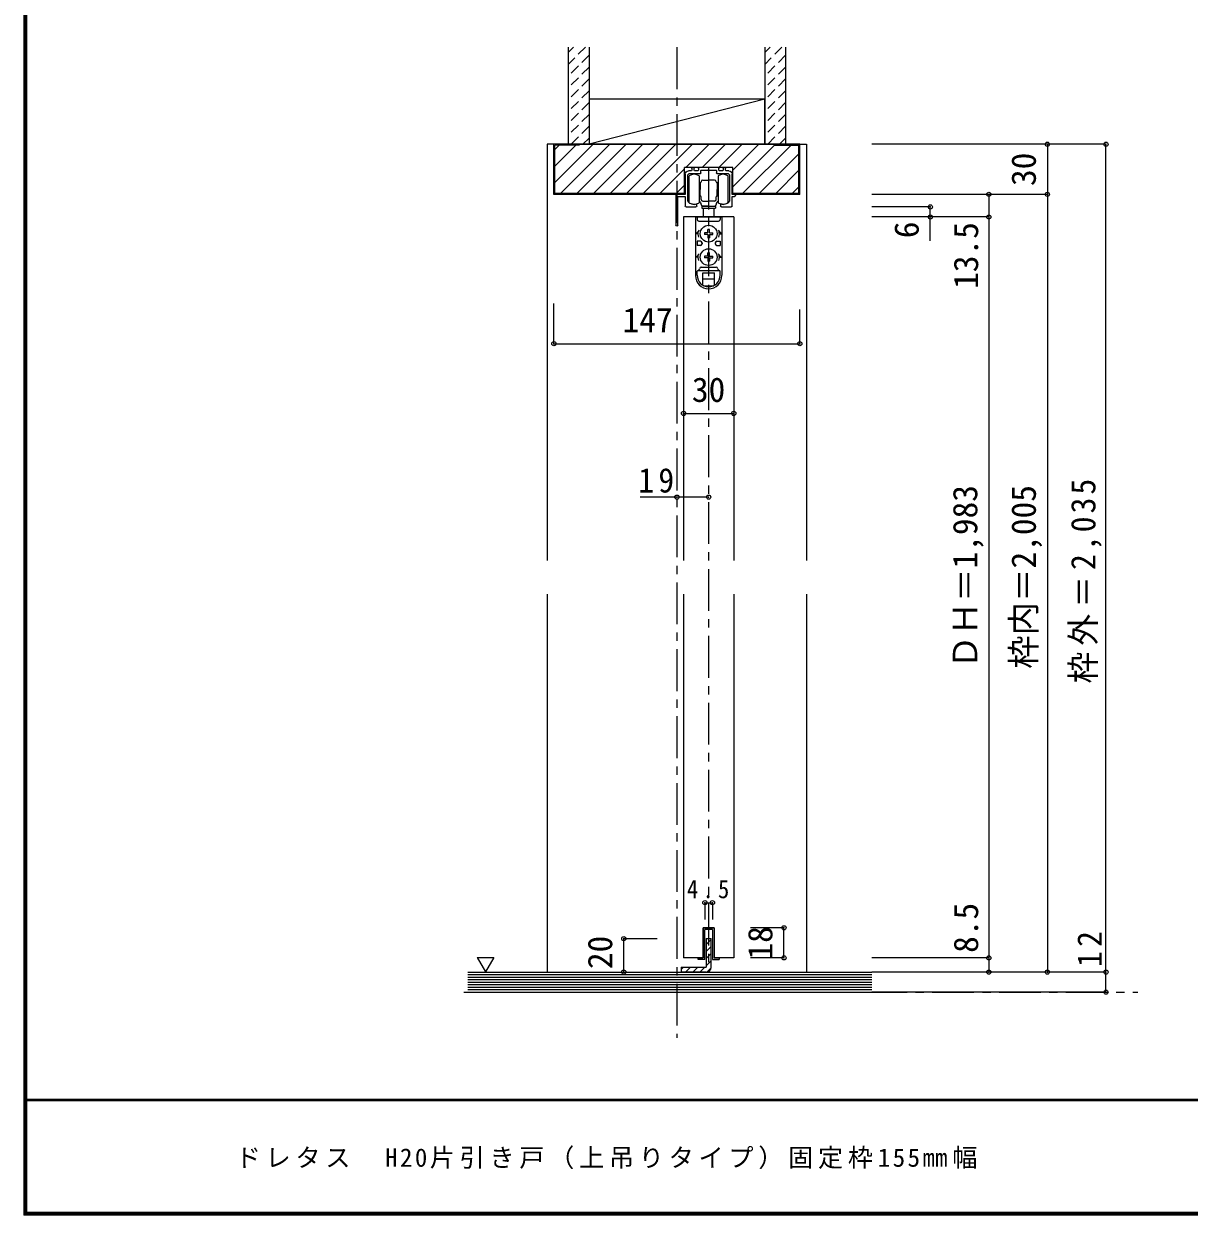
# Model space of a CAD drawing. Units: millimetres, scale not verified. Extents: x -973 to 977, y -718 to 696.
# Drawn here: x -973 to -277, y -701 to 11 of the extents above; entities that cross this region are included whole.
import ezdxf
from ezdxf.enums import TextEntityAlignment as Align

# ---------------------------------------------------------------- set-up
doc = ezdxf.new("R2010")
doc.units = ezdxf.units.MM
doc.header["$LTSCALE"] = 5
doc.header["$PDMODE"] = 32
doc.header["$PDSIZE"] = 2.5
doc.linetypes.add('CHAIN1', pattern=[8, 5, -1, 1, -1])
doc.linetypes.add('DASHED1', pattern=[1.8, 1.2, -0.6])
for name, color, linetype, lineweight in [('0-1_通り芯', 4, 'CHAIN1', 9), ('0-2_柱', 7, 'Continuous', 9), ('0-3_仕上げ', 2, 'Continuous', 9), ('0-4_枠', 3, 'Continuous', 9), ('0-6_扉', 2, 'Continuous', 9), ('0-7_金物', 7, 'Continuous', 9), ('0-A_文字', 7, 'Continuous', 9), ('0-B_寸法', 7, 'Continuous', 9), ('0-C_ハッチ', 4, 'DASHED1', 9), ('F-1_枠', 6, 'Continuous', 9)]:
    doc.layers.add(name, color=color, linetype=linetype, lineweight=lineweight)
doc.layers.add('F-A_文字', color=7, linetype='Continuous')
doc.styles.add('ＭＳ ゴシック', font='')
doc.styles.get('ＭＳ ゴシック').set_extended_font_data('MS Gothic')

# ---------------------------------------------------------------- blocks, each defined once
blk = doc.blocks.new('戸車(上吊)')
at = {"layer": '0-7_金物'}
for p, q in [((-11.601, 12.792), (-11.601, 28.792)), ((-5.601, 28.792), (-5.601, 20.792)), ((5.599, 28.792), (5.599, 20.792)), ((11.599, 12.792), (11.599, 28.792)), ((-5.601, 24.792), (-5.301, 24.792)), ((-5.601, 23.292), (-5.101, 23.292)), ((-5.101, 24.592), (-5.301, 24.792)), ((-5.301, 23.292), (-5.101, 23.492)), ((-5.101, 24.792), (-5.101, 20.792)), ((-5.001, 24.792), (-5.101, 24.792)), ((-3.501, 26.292), (-0.001, 26.292)), ((3.499, 26.292), (-0.001, 26.292)), ((4.999, 24.792), (5.099, 24.792)), ((5.099, 24.792), (5.099, 20.792)), ((5.099, 24.592), (5.299, 24.792)), ((5.299, 23.292), (5.099, 23.492)), ((5.599, 23.292), (5.099, 23.292)), ((5.599, 24.792), (5.299, 24.792)), ((-5.601, 20.792), (-5.601, 12.792)), ((-5.601, 18.292), (-5.101, 18.292)), ((-5.601, 16.792), (-5.301, 16.792)), ((-5.101, 18.092), (-5.301, 18.292)), ((-5.101, 16.992), (-5.301, 16.792)), ((-5.101, 16.792), (-5.101, 20.792)), ((-5.001, 16.792), (-5.101, 16.792)), ((-4.501, 14.792), (-4.501, 16.292)), ((4.499, 14.792), (4.499, 16.292)), ((4.999, 16.792), (5.099, 16.792)), ((5.099, 16.792), (5.099, 20.792)), ((5.099, 18.092), (5.299, 18.292)), ((5.599, 18.292), (5.099, 18.292)), ((5.099, 16.992), (5.299, 16.792)), ((5.599, 16.792), (5.299, 16.792)), ((5.599, 20.792), (5.599, 12.792)), ((-4.001, 10.492), (-4.001, 9.492)), ((3.999, 10.492), (-4.001, 10.492)), ((-4.001, 9.492), (3.999, 9.492)), ((-3.501, 13.792), (-0.001, 13.792)), ((-0.001, 10.792), (-3.501, 10.792)), ((-3.001, 10.792), (-3.001, 10.492)), ((-3.001, 4.292), (-3.001, 9.492)), ((3.499, 13.792), (-0.001, 13.792)), ((-0.001, 10.792), (3.499, 10.792)), ((2.999, 10.792), (2.999, 10.492)), ((2.999, 9.492), (2.999, 4.292)), ((3.999, 10.492), (3.999, 9.492)), ((-7.9, 4.292), (-7.9, -30.608)), ((-7.857, 4.292), (7.943, 4.292)), ((-6.9, 4.292), (-6.9, 2.792)), ((-5.9, 1.792), (5.9, 1.792)), ((6.9, 4.292), (6.9, 2.792)), ((7.9, 4.292), (7.9, -30.608)), ((-5.657, -3.708), (-7.5, -5.708)), ((-6.4, -5.708), (-7.5, -5.708)), ((-0.52, -5.188), (-2.45, -5.222)), ((-2.45, -5.222), (-2.45, -6.194)), ((-0.52, -6.227), (-2.45, -6.194)), ((-0.52, -5.188), (-0.486, -3.258)), ((-0.52, -6.227), (-0.486, -8.158)), ((0.486, -3.258), (-0.486, -3.258)), ((0.52, -5.188), (0.486, -3.258)), ((0.52, -6.227), (0.486, -8.158)), ((0.52, -5.188), (2.45, -5.222)), ((0.52, -6.227), (2.45, -6.194)), ((2.45, -6.194), (2.45, -5.222)), ((5.657, -3.708), (7.5, -5.708)), ((6.4, -5.708), (7.5, -5.708)), ((-6.9, -10.208), (-6.9, -12.708)), ((-4.9, -10.208), (-6.9, -10.208)), ((-4.9, -12.708), (-6.9, -12.708)), ((-3.9, -11.208), (-3.9, -11.708)), ((-0.486, -8.158), (0.486, -8.158)), ((3.9, -11.208), (3.9, -11.708)), ((4.9, -10.208), (6.9, -10.208)), ((4.9, -12.708), (6.9, -12.708)), ((6.9, -10.208), (6.9, -12.708)), ((-5.657, -17.708), (-7.5, -19.708)), ((-6.4, -19.708), (-7.5, -19.708)), ((-0.52, -19.188), (-2.45, -19.222)), ((-2.45, -19.222), (-2.45, -20.194)), ((-0.52, -20.227), (-2.45, -20.194)), ((-0.52, -19.188), (-0.486, -17.258)), ((-0.52, -20.227), (-0.486, -22.158)), ((0.486, -17.258), (-0.486, -17.258)), ((0.52, -19.188), (0.486, -17.258)), ((0.52, -20.227), (0.486, -22.158)), ((0.52, -19.188), (2.45, -19.222)), ((0.52, -20.227), (2.45, -20.194)), ((2.45, -20.194), (2.45, -19.222)), ((5.657, -17.708), (7.5, -19.708)), ((6.4, -19.708), (7.5, -19.708)), ((-6.9, -30.608), (-6.9, -28.208)), ((-6.4, -27.708), (6.4, -27.708)), ((-4.4, -25.708), (4.4, -25.708)), ((-0.486, -22.158), (0.486, -22.158)), ((6.9, -30.608), (6.9, -28.208)), ((-3.5, -29.208), (3.5, -29.208)), ((-3.5, -36.554), (-3.5, -29.208)), ((-3.5, -32.708), (3.5, -32.708)), ((3.5, -36.554), (3.5, -29.208)), ((-3.028, -36.808), (3.028, -36.808))]:
    blk.add_line(p, q, dxfattribs=at)
for centre in [(0, -5.708), (0, -19.708)]:
    blk.add_circle(centre, 5, dxfattribs=at)
for centre, radius, start, end in [((-8.601, 24.792), 5, 53.1301, 126.8699), ((8.599, 24.792), 5, 53.1301, 126.8699), ((-5.001, 25.292), 0.5, 270, 0), ((-3.501, 25.292), 1, 90, 180), ((3.499, 25.292), 1, 0, 90), ((4.999, 25.292), 0.5, 180, 270), ((-5.001, 16.292), 0.5, 0, 90), ((-3.501, 14.792), 1, 180, 270), ((3.499, 14.792), 1, 270, 0), ((4.999, 16.292), 0.5, 90, 180), ((-8.601, 16.792), 5, 233.1301, 306.8699), ((-6.501, 11.792), 2, 0, 63.25632), ((-3.501, 11.792), 1, 180, 270), ((3.499, 11.792), 1, 270, 0), ((6.499, 11.792), 2, 116.74368, 180), ((8.599, 16.792), 5, 233.1301, 306.8699), ((-5.9, 2.792), 1, 180, 270), ((5.9, 2.792), 1, 270, 0), ((0, -5.708), 6.4, 167.82427, 198.20996), ((0, -5.708), 6.4, 341.79004, 12.17573), ((-4.9, -11.208), 1, 0, 90), ((-4.9, -11.708), 1, 270, 0), ((4.9, -11.208), 1, 90, 180), ((4.9, -11.708), 1, 180, 270), ((0, -19.708), 6.4, 167.82427, 198.20996), ((0, -19.708), 6.4, 341.79004, 12.17573), ((-6.4, -28.208), 0.5, 90, 180), ((-6.4, -26.708), 1, 270, 0), ((-4.4, -26.708), 1, 90, 180), ((4.4, -26.708), 1, 0, 90), ((6.4, -26.708), 1, 180, 270), ((6.4, -28.208), 0.5, 0, 90), ((0, -30.808), 7.9, 180, 0), ((0, -30.608), 6.9, 180, 0)]:
    blk.add_arc(centre, radius, start, end, dxfattribs=at)
blk = doc.blocks.new('レール金物(幕板付)')
at = {"layer": '0-7_金物', "lineweight": 18}
for p, q in [((-13.092, 7.847), (-11.742, 7.847)), ((-11.242, 8.347), (-11.242, 9.347)), ((-10.742, 9.847), (-10.242, 9.847)), ((-9.742, 9.347), (-9.742, 8.347)), ((-9.242, 7.847), (-7.742, 7.847)), ((-7.242, 8.347), (-7.242, 9.347)), ((-6.742, 9.847), (4.558, 9.847)), ((-5.742, 8.047), (-5.742, 6.647)), ((3.558, 6.647), (3.558, 8.047)), ((5.058, 9.347), (5.058, 8.347)), ((5.558, 7.847), (7.058, 7.847)), ((7.558, 8.347), (7.558, 9.347)), ((8.058, 9.847), (8.558, 9.847)), ((9.058, 9.347), (9.058, 8.347)), ((9.558, 7.847), (10.908, 7.847)), ((-13.592, 4.847), (-13.592, -9.939)), ((-6.042, 6.347), (-12.092, 6.347)), ((9.908, 6.347), (3.858, 6.347)), ((11.408, -9.939), (11.408, 4.847)), ((18.508, -6.353), (18.508, -24.553)), ((-8.742, -13.653), (-14.592, -13.653)), ((-8.242, -12.265), (-8.242, -13.153)), ((6.058, -13.153), (6.058, -12.265)), ((6.437, -11.975), (7.679, -12.153)), ((12.408, -13.653), (6.558, -13.653)), ((17.308, -24.553), (17.308, -7.553))]:
    blk.add_line(p, q, dxfattribs=at)
for points in [[(3.258, 8.347), (-0.792, 8.347), (-1.092, 8.647), (-1.392, 8.347), (-5.442, 8.347)], [(-16.492, -6.153), (-15.092, -6.153), (-15.092, 5.847)], [(12.908, 5.847), (12.908, -6.153), (18.308, -6.153)], [(-15.092, -13.153), (-15.092, -7.353), (-16.492, -7.353)], [(17.108, -7.353), (12.908, -7.353), (12.908, -13.153)]]:
    blk.add_lwpolyline(points, dxfattribs=at)
for centre, radius, start, end in [((-13.092, 5.847), 2, 90, 180), ((-11.742, 8.347), 0.5, 270, 0), ((-10.742, 9.347), 0.5, 90, 180), ((-10.242, 9.347), 0.5, 0, 90), ((-9.242, 8.347), 0.5, 180, 270), ((-7.742, 8.347), 0.5, 270, 0), ((-6.742, 9.347), 0.5, 90, 180), ((-5.442, 8.047), 0.3, 90, 180), ((3.258, 8.047), 0.3, 360, 90), ((4.558, 9.347), 0.5, 360, 90), ((5.558, 8.347), 0.5, 180, 270), ((7.058, 8.347), 0.5, 270, 360), ((8.058, 9.347), 0.5, 90, 180), ((8.558, 9.347), 0.5, 360, 90), ((9.558, 8.347), 0.5, 180, 270), ((10.908, 5.847), 2, 0, 90), ((-12.092, 4.847), 1.5, 90, 180), ((-6.042, 6.647), 0.3, 270, 360), ((3.858, 6.647), 0.3, 180, 270), ((9.908, 4.847), 1.5, 0, 90), ((-16.492, -6.753), 0.6, 90, 270), ((18.308, -6.353), 0.2, 0, 90), ((-14.592, -13.153), 0.5, 180, 270), ((-13.292, -9.939), 0.3, 180, 192.08406), ((-11.63, -9.583), 2, 192.08406, 228.89829), ((-9.863, -7.153), 5, 231.94944, 270), ((-9.95, -7.112), 5.042, 270.99736, 285.28454), ((-8.742, -13.153), 0.5, 270, 0), ((-8.542, -12.265), 0.3, 360, 105.31651), ((6.358, -12.265), 0.3, 74.68349, 180), ((6.558, -13.153), 0.5, 180, 270), ((7.679, -7.153), 5, 270, 308.05056), ((9.446, -9.583), 2, 311.10171, 347.91594), ((11.108, -9.939), 0.3, 347.91594, 0), ((12.408, -13.153), 0.5, 270, 360), ((17.108, -7.553), 0.2, 360, 90), ((17.908, -24.553), 0.6, 180, 0)]:
    blk.add_arc(centre, radius, start, end, dxfattribs=at)

msp = doc.modelspace()

# ---------------------------------------------------------------- linework, layer by layer
at = {"layer": '0-1_通り芯'}
for p, q in [((-582.953, -2.5), (-582.953, -594.748)), ((-563.953, -74.5), (-563.953, -555.5)), ((-710.344, -567.5), (-307.453, -567.5))]:
    msp.add_line(p, q, dxfattribs=at)
at = {"layer": '0-2_柱'}
for p, q in [((-530.453, -33.5), (-635.453, -60.5)), ((-635.453, -33.5), (-635.453, -60.5)), ((-530.453, -33.5), (-635.453, -33.5)), ((-530.453, -60.5), (-530.453, -33.5)), ((-635.453, -60.5), (-530.453, -60.5))]:
    msp.add_line(p, q, dxfattribs=at)
at = {"layer": '0-3_仕上げ'}
for p, q in [((-647.953, -2.5), (-647.953, -60.5)), ((-635.453, -2.5), (-635.453, -60.5)), ((-530.453, -2.5), (-530.453, -60.5)), ((-517.953, -2.5), (-517.953, -60.5)), ((-647.953, -60.5), (-635.453, -60.5)), ((-530.453, -60.5), (-517.953, -60.5)), ((-707.953, -555.5), (-466.453, -555.5)), ((-707.953, -567.5), (-466.453, -567.5))]:
    msp.add_line(p, q, dxfattribs=at)
at = {"layer": '0-3_仕上げ', "color": 7}
for p, q in [((-707.953, -557), (-466.453, -557)), ((-707.953, -558.5), (-466.453, -558.5)), ((-707.953, -560), (-466.453, -560)), ((-707.953, -561.5), (-466.453, -561.5)), ((-707.953, -563), (-466.453, -563)), ((-707.953, -564.5), (-466.453, -564.5)), ((-707.953, -566), (-466.453, -566))]:
    msp.add_line(p, q, dxfattribs=at)
at = {"layer": '0-4_枠', "color": 4}
for p, q in [((-656.453, -60.5), (-660.453, -60.5)), ((-660.453, -60.5), (-660.453, -309.5)), ((-509.453, -60.5), (-505.453, -60.5)), ((-505.453, -60.5), (-505.453, -309.5)), ((-660.453, -329.5), (-660.453, -555.5)), ((-505.453, -329.5), (-505.453, -555.5))]:
    msp.add_line(p, q, dxfattribs=at)
at = {"layer": '0-4_枠'}
for p, q in [((-509.453, -60.5), (-656.453, -60.5)), ((-656.453, -90.5), (-656.453, -60.5)), ((-641.453, -61), (-655.953, -61)), ((-655.953, -90), (-655.953, -61)), ((-641.453, -60.5), (-641.453, -61)), ((-524.453, -61), (-524.453, -60.5)), ((-524.453, -61), (-509.953, -61)), ((-509.953, -90), (-509.953, -61)), ((-509.453, -90.5), (-509.453, -60.5)), ((-578.353, -90.5), (-578.353, -74.5)), ((-578.353, -90.5), (-656.453, -90.5)), ((-578.353, -90), (-655.953, -90)), ((-509.953, -90), (-549.553, -90)), ((-509.453, -90.5), (-549.553, -90.5))]:
    msp.add_line(p, q, dxfattribs=at)
msp.add_lwpolyline([(-549.553, -90.5), (-549.553, -74.5), (-578.353, -74.5)], dxfattribs=at)
at = {"layer": '0-6_扉', "color": 6}
for p, q in [((-548.953, -104), (-578.953, -104)), ((-578.953, -104), (-578.953, -309.5)), ((-548.953, -104), (-548.953, -309.5)), ((-578.953, -329.5), (-578.953, -547)), ((-548.953, -329.5), (-548.953, -547)), ((-567.203, -529), (-567.203, -547)), ((-560.703, -529), (-567.203, -529)), ((-560.703, -529), (-560.703, -547)), ((-567.203, -547), (-578.953, -547)), ((-548.953, -547), (-560.703, -547))]:
    msp.add_line(p, q, dxfattribs=at)
at = {"layer": '0-7_金物'}
for p, q in [((-567.203, -547), (-567.203, -529)), ((-567.203, -529), (-560.703, -529)), ((-566.203, -548), (-566.203, -530)), ((-561.703, -530), (-566.203, -530)), ((-561.703, -530), (-561.703, -548)), ((-560.703, -529), (-560.703, -547)), ((-570.203, -547), (-567.203, -547)), ((-570.203, -548), (-570.203, -547)), ((-566.203, -548), (-570.203, -548)), ((-561.703, -548), (-557.703, -548)), ((-560.703, -547), (-557.703, -547)), ((-557.703, -547), (-557.703, -548))]:
    msp.add_line(p, q, dxfattribs=at)
at = {"layer": '0-7_金物', "color": 3}
for p, q in [((-565.453, -535.5), (-562.453, -535.5)), ((-565.453, -535.5), (-565.453, -552.5)), ((-562.453, -552.5), (-562.453, -535.5)), ((-580.453, -552.5), (-580.453, -555.5)), ((-580.453, -552.5), (-565.453, -552.5)), ((-565.453, -555.5), (-580.453, -555.5))]:
    msp.add_line(p, q, dxfattribs=at)
msp.add_arc((-565.453, -552.5), 3, 270, 0, dxfattribs=at)
at = {"layer": '0-A_文字'}
msp.add_line((-702.388, -546.686), (-697.388, -555.347), dxfattribs=at)
msp.add_lwpolyline([(-702.388, -546.686), (-692.388, -546.686), (-697.388, -555.347)], dxfattribs=at)
at = {"layer": '0-B_寸法', "color": 4}
for p, q in [((-326.453, -60.5), (-466.453, -60.5)), ((-361.453, -60.5), (-361.453, -555.5)), ((-326.453, -567.5), (-326.453, -60.5)), ((-361.453, -90.5), (-466.453, -90.5)), ((-396.453, -90.5), (-396.453, -555.5)), ((-431.453, -98), (-466.453, -98)), ((-431.453, -118.209), (-431.453, -98)), ((-396.453, -104), (-466.453, -104)), ((-656.453, -179.804), (-656.453, -155.746)), ((-509.453, -179.804), (-509.453, -159.246)), ((-656.453, -179.804), (-509.453, -179.804)), ((-578.953, -221.5), (-548.953, -221.5)), ((-563.953, -271.5), (-604.953, -271.5)), ((-566.203, -514), (-566.203, -524)), ((-566.203, -514), (-561.703, -514)), ((-561.703, -514), (-561.703, -524)), ((-518.953, -529), (-538.953, -529)), ((-518.953, -547), (-518.953, -529)), ((-614.703, -535.5), (-594.703, -535.5)), ((-614.703, -555.5), (-614.703, -535.5)), ((-518.953, -547), (-538.953, -547)), ((-396.453, -547), (-466.453, -547)), ((-614.703, -555.5), (-594.703, -555.5)), ((-326.453, -555.5), (-466.453, -555.5)), ((-326.453, -567.5), (-466.453, -567.5))]:
    msp.add_line(p, q, dxfattribs=at)
at = {"layer": '0-B_寸法'}
for p in [(-361.453, -60.5), (-326.453, -60.5), (-396.453, -90.5), (-361.453, -90.5), (-431.453, -98), (-431.453, -104), (-396.453, -104), (-656.453, -179.804), (-509.453, -179.804), (-578.953, -221.5), (-548.953, -221.5), (-582.953, -271.5), (-563.953, -271.5), (-566.203, -514), (-561.703, -514), (-518.953, -529), (-614.703, -535.5), (-518.953, -547), (-396.453, -547), (-614.703, -555.5), (-396.453, -555.5), (-361.453, -555.5), (-361.453, -555.5), (-326.453, -555.5), (-326.453, -567.5)]:
    msp.add_point(p, dxfattribs=at)
at = {"layer": '0-C_ハッチ'}
for p, q in [((-637.671, -2.5), (-647.953, -12.782)), ((-644.742, -2.5), (-647.953, -5.711)), ((-520.171, -2.5), (-530.453, -12.782)), ((-527.242, -2.5), (-530.453, -5.711)), ((-635.453, -7.353), (-647.953, -19.853)), ((-517.953, -7.353), (-530.453, -19.853)), ((-635.453, -14.424), (-647.953, -26.924)), ((-517.953, -14.424), (-530.453, -26.924)), ((-635.453, -21.495), (-647.953, -33.995)), ((-517.953, -21.495), (-530.453, -33.995)), ((-635.453, -28.566), (-647.953, -41.066)), ((-517.953, -28.566), (-530.453, -41.066)), ((-635.453, -35.637), (-647.953, -48.137)), ((-635.453, -42.709), (-647.953, -55.209)), ((-517.953, -35.637), (-530.453, -48.137)), ((-517.953, -42.709), (-530.453, -55.209)), ((-635.453, -49.78), (-646.173, -60.5)), ((-517.953, -49.78), (-528.673, -60.5)), ((-635.453, -56.851), (-639.102, -60.5)), ((-517.953, -56.851), (-521.602, -60.5))]:
    msp.add_line(p, q, dxfattribs=at)
at = {"layer": '0-C_ハッチ', "linetype": 'Continuous'}
for p, q in [((-655.953, -83.472), (-632.981, -60.5)), ((-655.953, -73.573), (-643.38, -61)), ((-655.953, -63.673), (-653.28, -61)), ((-652.581, -90), (-623.081, -60.5)), ((-642.682, -90), (-613.182, -60.5)), ((-632.782, -90), (-603.282, -60.5)), ((-593.383, -60.5), (-622.883, -90)), ((-612.983, -90), (-583.483, -60.5)), ((-603.084, -90), (-573.584, -60.5)), ((-577.684, -74.5), (-563.684, -60.5)), ((-567.785, -74.5), (-553.785, -60.5)), ((-557.885, -74.5), (-543.885, -60.5)), ((-549.553, -76.067), (-533.986, -60.5)), ((-549.553, -85.967), (-524.453, -60.867)), ((-514.687, -61), (-543.687, -90)), ((-533.787, -90), (-509.953, -66.166)), ((-593.184, -90), (-578.353, -75.169)), ((-523.888, -90), (-509.953, -76.065)), ((-583.285, -90), (-578.353, -85.068)), ((-513.988, -90), (-509.953, -85.965)), ((-565.453, -538.982), (-562.453, -535.982)), ((-565.453, -543.225), (-562.453, -540.225)), ((-565.453, -547.468), (-562.453, -544.468)), ((-580.453, -553.982), (-578.971, -552.5)), ((-577.728, -555.5), (-574.728, -552.5)), ((-573.485, -555.5), (-570.485, -552.5)), ((-569.243, -555.5), (-566.243, -552.5)), ((-565.453, -551.71), (-562.453, -548.71)), ((-564.959, -555.459), (-562.493, -552.993))]:
    msp.add_line(p, q, dxfattribs=at)
at = {"layer": 'F-1_枠'}
for p, q in [((-973.347, 695.833), (-973.347, -700.833)), ((-972.514, 695.833), (-972.514, -700.833)), ((-971.68, 695.833), (-971.68, -700.833)), ((976.653, -631.667), (-973.347, -631.667)), ((976.653, -632.5), (-973.347, -632.5)), ((976.653, -699.167), (-973.347, -699.167)), ((976.653, -700), (-973.347, -700)), ((976.653, -700.833), (-973.347, -700.833))]:
    msp.add_line(p, q, dxfattribs=at)

# ---------------------------------------------------------------- block references
at = {"layer": '0-7_金物', "xscale": -1}
msp.add_blockref('レール金物(幕板付)', (-565.045, -84.347), dxfattribs=at)
at = {"layer": '0-7_金物'}
msp.add_blockref('戸車(上吊)', (-563.952, -108.292), dxfattribs=at)

# ---------------------------------------------------------------- texts
at = {"layer": '0-B_寸法', "style": 'ＭＳ ゴシック'}
for s, p in [('30', (-363.953, -85.5)), ('6', (-433.953, -116.704)), ('13.5', (-398.453, -147)), ('ＤＨ＝1,983', (-398.953, -374.167)), ('枠内＝2,005', (-363.953, -374.167)), ('8.5', (-398.453, -544)), ('18', (-521.453, -548)), ('20', (-617.203, -553.707))]:
    msp.add_text(s, height=14.66, rotation=90, dxfattribs=at).set_placement(p, align=Align.BOTTOM_LEFT)
for s, p in [('147', (-615.397, -177.304)), ('30', (-573.953, -219))]:
    msp.add_text(s, height=14.66, dxfattribs=at).set_placement(p, align=Align.BOTTOM_LEFT)
at = {"layer": '0-B_寸法', "attachment_point": 7, "style": 'ＭＳ ゴシック'}
for s, insert, char_height in [('\\T1.27;\\W0.95;19', (-606.078, -269), 14.66), ('\\T1.38;\\W0.9;4.5', (-576.953, -511.5), 11)]:
    msp.add_mtext(s, dxfattribs=dict(at, insert=insert, char_height=char_height))
at = {"layer": '0-B_寸法', "char_height": 14.66, "attachment_point": 7, "rotation": 90, "style": 'ＭＳ ゴシック'}
for s, insert in [('\\T1.19;\\W0.95;枠外＝2,035', (-328.953, -382.917)), ('\\T1.27;\\W0.95;12', (-328.953, -552.5))]:
    msp.add_mtext(s, dxfattribs=dict(at, insert=insert))
at = {"layer": 'F-A_文字', "insert": (-846.68, -673.333), "char_height": 11, "attachment_point": 7, "style": 'ＭＳ ゴシック'}
msp.add_mtext('\\T1.19;ドレタス\u3000H20片引き戸（上吊りタイプ）固定枠155㎜幅', dxfattribs=at)

doc.saveas('drawing.dxf')
